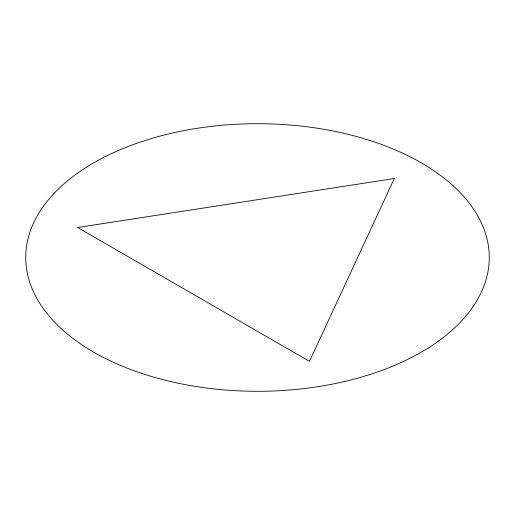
<?xml version="1.0" encoding="UTF-8"?>
<svg xmlns="http://www.w3.org/2000/svg" width="515" height="515" viewBox="0 0 515 515"><rect width="100%" height="100%" fill="white"/><g stroke="black" fill="none" stroke-linecap="round" stroke-linejoin="round"><path stroke-width="0.77" d="M394.31 178.512L309.457 361.343L77.643 227.501L394.31 178.512M141.625 373.375A231.75 133.797 0 0 0 489.25 257.5A231.75 133.797 0 0 0 141.625 141.625A231.75 133.797 0 0 0 141.625 373.375"/></g></svg>
